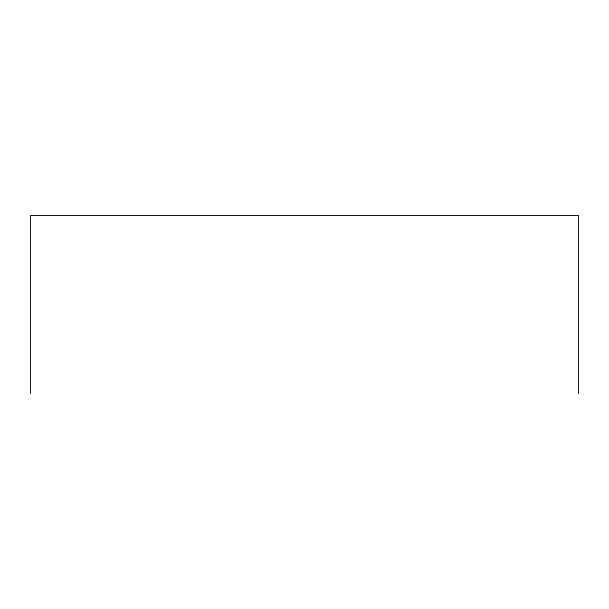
<?xml version="1.0" encoding="UTF-8"?>
<svg xmlns="http://www.w3.org/2000/svg" width="609" height="609" viewBox="0 0 609 609"><rect width="100%" height="100%" fill="white"/><g stroke="black" fill="none" stroke-linecap="round" stroke-linejoin="round"><path stroke-width="0.91" d="M578.55 393.467L578.55 215.533L30.45 215.533L30.45 393.467"/></g></svg>
